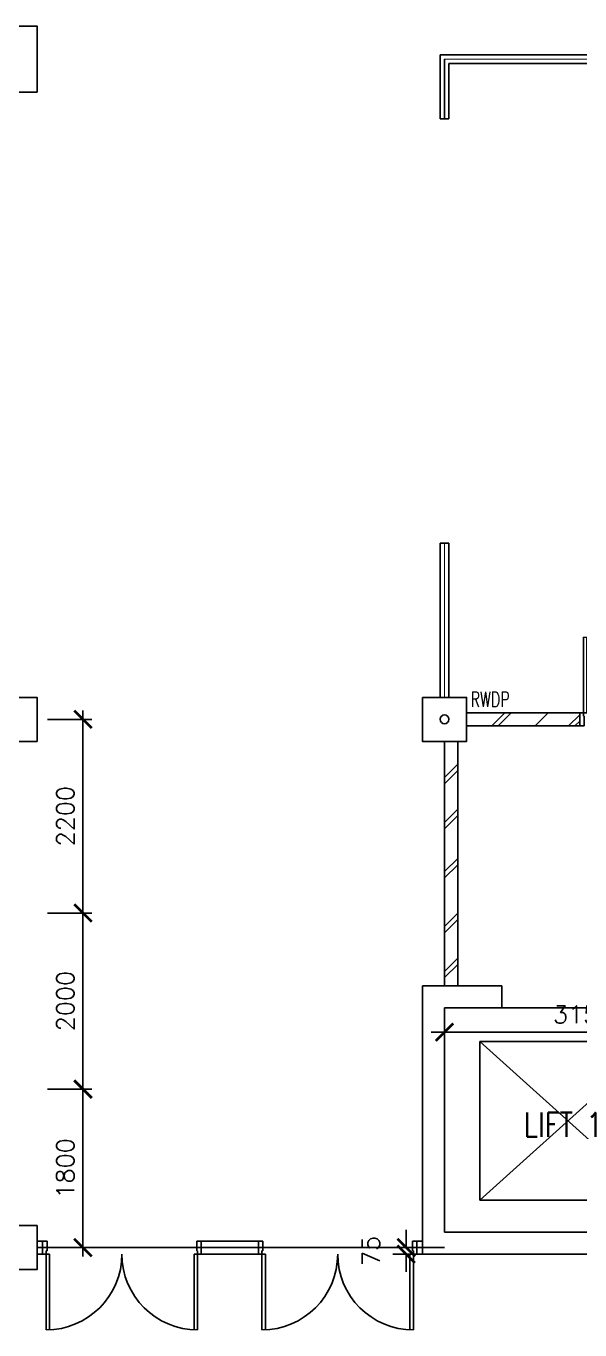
# Model space of a CAD drawing. Header units: feet. Extents: x 1407108 to 2957709, y -1501070 to -681589.
# Drawn here: x 1696210 to 1702498, y -791359 to -776549 of the extents above; entities that cross this region are included whole.
import ezdxf

# ---------------------------------------------------------------- set-up
doc = ezdxf.new("R2010")
doc.units = ezdxf.units.FT
doc.header["$LTSCALE"] = 13
doc.header["$MEASUREMENT"] = 0
doc.layers.get('0').update_dxf_attribs({"linetype": 'CONTINUOUS'})
for name, color, linetype in [('COL', 3, 'CONTINUOUS'), ('DIM', 7, 'CONTINUOUS'), ('DR', 7, 'CONTINUOUS'), ('FITT', 5, 'CONTINUOUS'), ('hatch', 7, 'CONTINUOUS'), ('partition', 7, 'CONTINUOUS'), ('RWDP', 145, 'CONTINUOUS'), ('WALL', 2, 'CONTINUOUS'), ('WIN', 5, 'CONTINUOUS')]:
    doc.layers.add(name, color=color, linetype=linetype)
doc.styles.add('ROMANS', font='romans')
doc.styles.get("Standard").update_dxf_attribs({"font": 'ROMANS.SHX'})
doc.dimstyles.new('STANDARD$0', dxfattribs={"dimscale": 0, "dimtxt": 8, "dimasz": 6, "dimexe": 1, "dimexo": 1, "dimgap": 3, "dimtad": 1, "dimdec": 0, "dimlfac": -1, "dimrnd": 1, "dimzin": 0, "dimdsep": 46, "dimtxsty": 'Standard', "dimcen": 0, "dimclrd": 5, "dimclre": 250, "dimadec": 0, "dimazin": 0, "dimtfac": 1, "dimtdec": 4, "dimtofl": 0, "dimtmove": 0, "dimatfit": 3, "dimfxl": 1, "dimtolj": 1, "dimtzin": 0, "dimarcsym": 0})

# ---------------------------------------------------------------- blocks, each defined once
blk = doc.blocks.new('_ARCHTICK')
at = {"color": 0, "linetype": 'ByBlock', "const_width": 0.15}
blk.add_lwpolyline([(-0.5, -0.5), (0.5, 0.5)], dxfattribs=at)
blk = doc.blocks.new('*D539')
at = {"layer": 'DIM', "color": 7, "lineweight": -2, "transparency": 16777216}
for p, q in [((1696856, -784324), (1696856, -786724)), ((1696452, -784424), (1696956, -784424)), ((1696452, -786624), (1696956, -786624))]:
    blk.add_line(p, q, dxfattribs=at)
at = {"layer": 'DIM', "color": 7, "lineweight": -2, "transparency": 16777216, "xscale": 200, "yscale": 200, "zscale": 200}
for p, rotation in [((1696856, -784424), 90), ((1696856, -786624), 270)]:
    blk.add_blockref('_ARCHTICK', p, dxfattribs=dict(at, rotation=rotation))
at = {"layer": 'DIM', "color": 7, "transparency": 16777216, "insert": (1696656, -785524), "char_height": 200, "attachment_point": 5, "rotation": 90, "style": 'ROMANS'}
blk.add_mtext('\\A1;2200', dxfattribs=at)
blk = doc.blocks.new('*D540')
at = {"layer": 'DIM', "color": 7, "lineweight": -2, "transparency": 16777216}
for p, q in [((1696856, -788724), (1696856, -786524)), ((1696452, -786624), (1696956, -786624)), ((1696452, -788624), (1696956, -788624))]:
    blk.add_line(p, q, dxfattribs=at)
at = {"layer": 'DIM', "color": 7, "lineweight": -2, "transparency": 16777216, "xscale": 200, "yscale": 200, "zscale": 200}
for p, rotation in [((1696856, -786624), 90), ((1696856, -788624), 270)]:
    blk.add_blockref('_ARCHTICK', p, dxfattribs=dict(at, rotation=rotation))
at = {"layer": 'DIM', "color": 7, "transparency": 16777216, "insert": (1696656, -787624), "char_height": 200, "attachment_point": 5, "rotation": 90, "style": 'ROMANS'}
blk.add_mtext('\\A1;2000', dxfattribs=at)
blk = doc.blocks.new('*D545')
at = {"layer": 'DIM', "color": 7, "lineweight": -2, "transparency": 16777216}
for p, q in [((1696452, -788624), (1696956, -788624)), ((1696856, -788524), (1696856, -790524)), ((1696452, -790424), (1696956, -790424))]:
    blk.add_line(p, q, dxfattribs=at)
at = {"layer": 'DIM', "color": 7, "lineweight": -2, "transparency": 16777216, "xscale": 200, "yscale": 200, "zscale": 200}
for p, rotation in [((1696856, -788624), 90), ((1696856, -790424), 270)]:
    blk.add_blockref('_ARCHTICK', p, dxfattribs=dict(at, rotation=rotation))
at = {"layer": 'DIM', "color": 7, "transparency": 16777216, "insert": (1696656, -789524), "char_height": 200, "attachment_point": 5, "rotation": 90, "style": 'ROMANS'}
blk.add_mtext('\\A1;1800', dxfattribs=at)
blk = doc.blocks.new('DR-1800-B')
at = {"layer": 'DR'}
for p, q in [((-50, 0), (0, 0)), ((0, 0), (0, -150)), ((-1800, 0), (-1800, -150)), ((-1750, 0), (-1800, 0)), ((-1760, -150), (-1760, -110)), ((-1760, -110), (-1750, -110)), ((-1750, -110), (-1750, 0)), ((-50, -110), (-50, 0)), ((-40, -110), (-50, -110)), ((-40, -150), (-40, -110)), ((-1800, -150), (-1760, -150)), ((-1760, -150), (-1760, -1010)), ((-1720, -150), (-1760, -150)), ((-1720, -1009), (-1720, -150)), ((-80, -1009), (-80, -150)), ((-80, -150), (-40, -150)), ((-40, -150), (-40, -1010)), ((0, -150), (-40, -150))]:
    blk.add_line(p, q, dxfattribs=at)
for centre, start, end in [((-1760, -150), 270, 0), ((-40, -150), 180.0001, 270)]:
    blk.add_arc(centre, 860, start, end, dxfattribs=at)
blk = doc.blocks.new('*D651')
at = {"layer": 'FITT', "color": 7, "linetype": 'Continuous', "lineweight": -2, "transparency": 16777216}
for p, q in [((1494782, -790424), (1494782, -790224)), ((1495067, -790424), (1494632, -790424)), ((1495067, -790499), (1494632, -790499)), ((1494782, -790499), (1494782, -790699))]:
    blk.add_line(p, q, dxfattribs=at)
at = {"layer": 'FITT', "color": 7, "linetype": 'Continuous', "lineweight": -2, "transparency": 16777216, "xscale": 200, "yscale": 200, "zscale": 200}
for p, rotation in [((1494782, -790424), 270), ((1494782, -790499), 90)]:
    blk.add_blockref('_ARCHTICK', p, dxfattribs=dict(at, rotation=rotation))
at = {"layer": 'FITT', "color": 7, "linetype": 'Continuous', "transparency": 16777216, "insert": (1494382, -790462), "char_height": 200, "attachment_point": 5, "rotation": 90, "style": 'ROMANS'}
blk.add_mtext('\\A1;75', dxfattribs=at)
blk = doc.blocks.new('*D649')
at = {"layer": 'FITT', "color": 7, "linetype": 'Continuous', "lineweight": -2, "transparency": 16777216}
for p, q in [((1497962, -790400), (1497962, -787549)), ((1498042, -787699), (1497812, -787699)), ((1498392, -790250), (1497812, -790250))]:
    blk.add_line(p, q, dxfattribs=at)
at = {"layer": 'FITT', "color": 7, "linetype": 'Continuous', "lineweight": -2, "transparency": 16777216, "xscale": 200, "yscale": 200, "zscale": 200}
for p, rotation in [((1497962, -787699), 90), ((1497962, -790250), 270)]:
    blk.add_blockref('_ARCHTICK', p, dxfattribs=dict(at, rotation=rotation))
at = {"layer": 'FITT', "color": 7, "linetype": 'Continuous', "transparency": 16777216, "insert": (1497762, -788974), "char_height": 200, "attachment_point": 5, "rotation": 90, "style": 'ROMANS'}
blk.add_mtext('\\A1;2550', dxfattribs=at)
blk = doc.blocks.new('*D650')
at = {"layer": 'FITT', "color": 7, "linetype": 'Continuous', "lineweight": -2, "transparency": 16777216}
for p, q in [((1495217, -787850), (1495217, -788126)), ((1498367, -787850), (1498367, -788126)), ((1498517, -787976), (1495067, -787976))]:
    blk.add_line(p, q, dxfattribs=at)
at = {"layer": 'FITT', "color": 7, "linetype": 'Continuous', "lineweight": -2, "transparency": 16777216, "xscale": 200, "yscale": 200, "zscale": 200, "rotation": 180}
blk.add_blockref('_ARCHTICK', (1495217, -787976), dxfattribs=at)
at = {"layer": 'FITT', "color": 7, "linetype": 'Continuous', "lineweight": -2, "transparency": 16777216, "xscale": 200, "yscale": 200, "zscale": 200}
blk.add_blockref('_ARCHTICK', (1498367, -787976), dxfattribs=at)
at = {"layer": 'FITT', "color": 7, "linetype": 'Continuous', "transparency": 16777216, "insert": (1496792, -787776), "char_height": 200, "attachment_point": 5, "style": 'ROMANS'}
blk.add_mtext('\\A1;3150', dxfattribs=at)
blk = doc.blocks.new('A$C4FA52658')
at = {"color": 3, "ltscale": 2}
for p, q in [((650, 2975), (-250, 2975)), ((-250, 2974), (-250, -75)), ((650, 2975), (650, 2725)), ((2500, 2975), (2500, 2725)), ((3400, 2975), (2500, 2975)), ((4123.2, 2975), (3400, 2975)), ((4123.2, 2975), (4123.2, 2725)), ((5223.2, 2975), (5223.2, 2725.3)), ((6200, 2975), (5223.2, 2975)), ((6200, -76), (6200, 2975)), ((0, 2725), (0, 175)), ((650, 2725), (0, 2725)), ((3150, 2725), (2500, 2725)), ((3150, 174.5), (3150, 2724)), ((3400, 2725), (4123.2, 2725.1)), ((3400, 174.6), (3400, 2724)), ((5223.2, 2725.3), (5950, 2725.4)), ((5950, 175), (5950, 2725.4)), ((0, 175), (3150, 174.5)), ((3400, 174.4), (5950, 175)), ((-250, -75), (6200, -76))]:
    blk.add_line(p, q, dxfattribs=at)
at = {"color": 5}
for p, q in [((650, 2725), (2500, 2725)), ((4123.2, 2725.1), (5223.2, 2725.3)), ((400, 540), (2400, 2340)), ((400, 2340), (2400, 540)), ((3698.2, 890), (5648.2, 2340)), ((3698.2, 2340), (5648.2, 890))]:
    blk.add_line(p, q, dxfattribs=at)
at = {"ltscale": 2}
for p, q in [((400, 2340), (400, 540)), ((2400, 2340), (400, 2340)), ((2400, 540), (2400, 2340)), ((3698.2, 2340), (3698.2, 890)), ((5648.2, 2340), (3698.2, 2340)), ((5648.2, 890), (5648.2, 2340)), ((3698.2, 890), (5648.2, 890)), ((400, 540), (2400, 540))]:
    blk.add_line(p, q, dxfattribs=at)
at = {"color": 3, "ltscale": 10, "style": 'ROMANS', "width": 0.8}
for s, p in [('FIREMAN', (3984.5, 1624.3)), ('LIFT 1', (902.6, 1258.9)), ('LIFT ', (4388.2, 1174.2))]:
    blk.add_text(s, height=275, dxfattribs=at).set_placement(p)
at = {"layer": 'FITT', "color": 30, "linetype": 'Continuous'}
for base, p1, p2, picture, middle, set_off in [((2744.6762, 2724.9984), (3324.7117, 174.532), (2974.7117, 2724.9984), '*D649', (2544.6762, 1449.7652), (-1495217.1726, 790424.1037)), ((-435, -75), (0, 0), (0, -75), '*D651', (-835, -37.5), (-1495217.2, 790424.1))]:
    dim = blk.add_linear_dim(base=base, p1=p1, p2=p2, angle=90, dimstyle='STANDARD$0', override={"dimscale": 100, "dimtxt": 2, "dimasz": 2, "dimexe": 1.5, "dimexo": 1.5, "dimgap": 1, "dimtxsty": 'ROMANS', "dimblk": 'ARCHTICK', "dimdle": 1.5, "dimclrd": 7, "dimclre": 7, "dimclrt": 7, "dimtdec": 0, "dimtmove": 2}, dxfattribs=at)
    dim.commit()
    dim.dimension.update_dxf_attribs({"geometry": picture, "text_midpoint": middle, "insert": set_off})
dim = blk.add_linear_dim(base=(0, 2448.1), p1=(3150, 2724), p2=(0, 2724), dimstyle='STANDARD$0', override={"dimscale": 100, "dimtxt": 2, "dimasz": 2, "dimexe": 1.5, "dimexo": 1.5, "dimgap": 1, "dimtxsty": 'ROMANS', "dimblk": 'ARCHTICK', "dimdle": 1.5, "dimclrd": 7, "dimclre": 7, "dimclrt": 7, "dimtdec": 0, "dimtmove": 2}, dxfattribs=at)
dim.commit()
dim.dimension.update_dxf_attribs({"geometry": '*D650', "text_midpoint": (1575, 2648.1), "insert": (-1495217.2, 790424.1)})

msp = doc.modelspace()

# ---------------------------------------------------------------- linework, layer by layer
at = {"layer": 'COL'}
for points in [[(1695585.2, -776549.1), (1696335.2, -776549.1), (1696335.2, -777299.1), (1695585.2, -777299.1)], [(1695585.2, -784174.1), (1696335.2, -784174.1), (1696335.2, -784674.1), (1695585.2, -784674.1)], [(1700710.2, -784174.1), (1701210.2, -784174.1), (1701210.2, -784674.1), (1700710.2, -784674.1)], [(1696335.2, -790174.1), (1696335.2, -790674.1), (1695585.2, -790674.1), (1695585.2, -790174.1)]]:
    msp.add_lwpolyline(points, close=True, dxfattribs=at)
at = {"layer": 'hatch', "color": 1}
for p, q in [((1701497.2, -784499.1), (1701647.2, -784349.1)), ((1701568.9, -784499.1), (1701718.9, -784349.1)), ((1701987.9, -784499.1), (1702137.9, -784349.1)), ((1702369.7, -784499.1), (1702497.7, -784371)), ((1702441.3, -784499.1), (1702497.7, -784442.7)), ((1700960.2, -785083.3), (1701110.2, -784933.3)), ((1700960.2, -785154.9), (1701110.2, -785004.9)), ((1700960.2, -785594.1), (1701110.2, -785444.1)), ((1700960.2, -785665.7), (1701110.2, -785515.7)), ((1700960.2, -786152.8), (1701110.2, -786002.8)), ((1700960.2, -786224.4), (1701110.2, -786074.4)), ((1700960.2, -786775.3), (1701110.2, -786625.3)), ((1700960.2, -786846.9), (1701110.2, -786696.9)), ((1700960.2, -787286.1), (1701110.2, -787136.1)), ((1700960.2, -787357.7), (1701110.2, -787207.7))]:
    msp.add_line(p, q, dxfattribs=at)
at = {"layer": 'partition', "linetype": 'Continuous'}
msp.add_line((1696335.2, -790424.1), (1700960.2, -790424.1), dxfattribs=at)
at = {"layer": 'RWDP', "color": 142, "linetype": 'Continuous'}
msp.add_circle((1700960.2, -784423.2), 50, dxfattribs=at)
at = {"layer": 'WALL'}
for p, q in [((1701210.2, -784349.1), (1702497.7, -784349.1)), ((1701210.2, -784499.1), (1702497.7, -784499.1)), ((1700960.2, -784674.1), (1700960.2, -787449.1)), ((1701110.2, -784674.1), (1701110.2, -787449.1)), ((1696397.7, -790349.1), (1696335.2, -790349.1)), ((1700710.2, -790349.1), (1700647.7, -790349.1)), ((1696397.7, -790499.1), (1696335.2, -790499.1)), ((1700710.2, -790499.1), (1700647.7, -790499.1))]:
    msp.add_line(p, q, dxfattribs=at)
at = {"layer": 'WIN'}
for p, q in [((1705585.2, -776873.9), (1700910.2, -776873.9)), ((1700910.2, -776873.9), (1700910.2, -777601.2)), ((1700960.2, -776924.1), (1700960.2, -777601.2)), ((1705585.2, -776975.8), (1701010.2, -776975.8)), ((1701010.2, -776975.8), (1701010.2, -777601.2)), ((1701010.2, -777601.2), (1700910.2, -777601.2)), ((1700910.2, -782424.1), (1700910.2, -784174.1)), ((1700910.2, -782424.1), (1701010.2, -782424.1)), ((1701010.2, -782424.1), (1701010.2, -784174.1)), ((1698197.7, -790349.1), (1698847.7, -790349.1)), ((1698197.7, -790499.1), (1698847.7, -790499.1))]:
    msp.add_line(p, q, dxfattribs=at)
at = {"layer": 'WIN', "const_width": 10, "flags": 128}
for points in [[(1705585.2, -776924.1), (1700955.4, -776924.1)], [(1700960.2, -777601.2), (1700960.2, -776924.1)], [(1700960.2, -784174.1), (1700960.2, -782424.1)], [(1698847.7, -790424.1), (1698197.7, -790424.1)]]:
    msp.add_lwpolyline(points, dxfattribs=at)

# ---------------------------------------------------------------- block references
at = {"layer": 'FITT', "color": 30, "linetype": 'Continuous'}
msp.add_blockref('A$C4FA52658', (1700960.2, -790424.1), dxfattribs=at)
at = {"layer": 'WALL', "xscale": -1, "rotation": 180}
msp.add_blockref('DR-1800-B', (1704297.7, -784499.1), dxfattribs=at)
at = {"layer": 'WALL'}
for p in [(1698197.7, -790349.1), (1700647.7, -790349.1)]:
    msp.add_blockref('DR-1800-B', p, dxfattribs=at)

# ---------------------------------------------------------------- texts
at = {"layer": 'RWDP', "color": 142, "style": 'ROMANS', "width": 0.7}
msp.add_text('RWDP', height=170, dxfattribs=at).set_placement((1701256.4, -784282.2))

# ---------------------------------------------------------------- dimensions: what is measured, and where the dimension line sits
at = {"layer": 'DIM'}
for p1, p2, distance, picture, middle in [((1696352, -784424.1), (1696352, -786624.1), 504, '*D539', (1696656, -785524.1)), ((1696352, -788624.1), (1696352, -786624.1), -504, '*D540', (1696656, -787624.1)), ((1696352, -788624.1), (1696352, -790424.1), 504, '*D545', (1696656, -789524.1))]:
    dim = msp.add_aligned_dim(p1=p1, p2=p2, distance=distance, dimstyle='STANDARD$0', override={"dimscale": 100, "dimtxt": 2, "dimasz": 2, "dimgap": 1, "dimtxsty": 'ROMANS', "dimblk": 'ARCHTICK', "dimdle": 1, "dimclrd": 7, "dimclre": 7, "dimclrt": 7, "dimtdec": 0, "dimtmove": 2}, dxfattribs=at)
    dim.commit()
    dim.dimension.update_dxf_attribs({"geometry": picture, "text_midpoint": middle})

doc.saveas('drawing.dxf')
